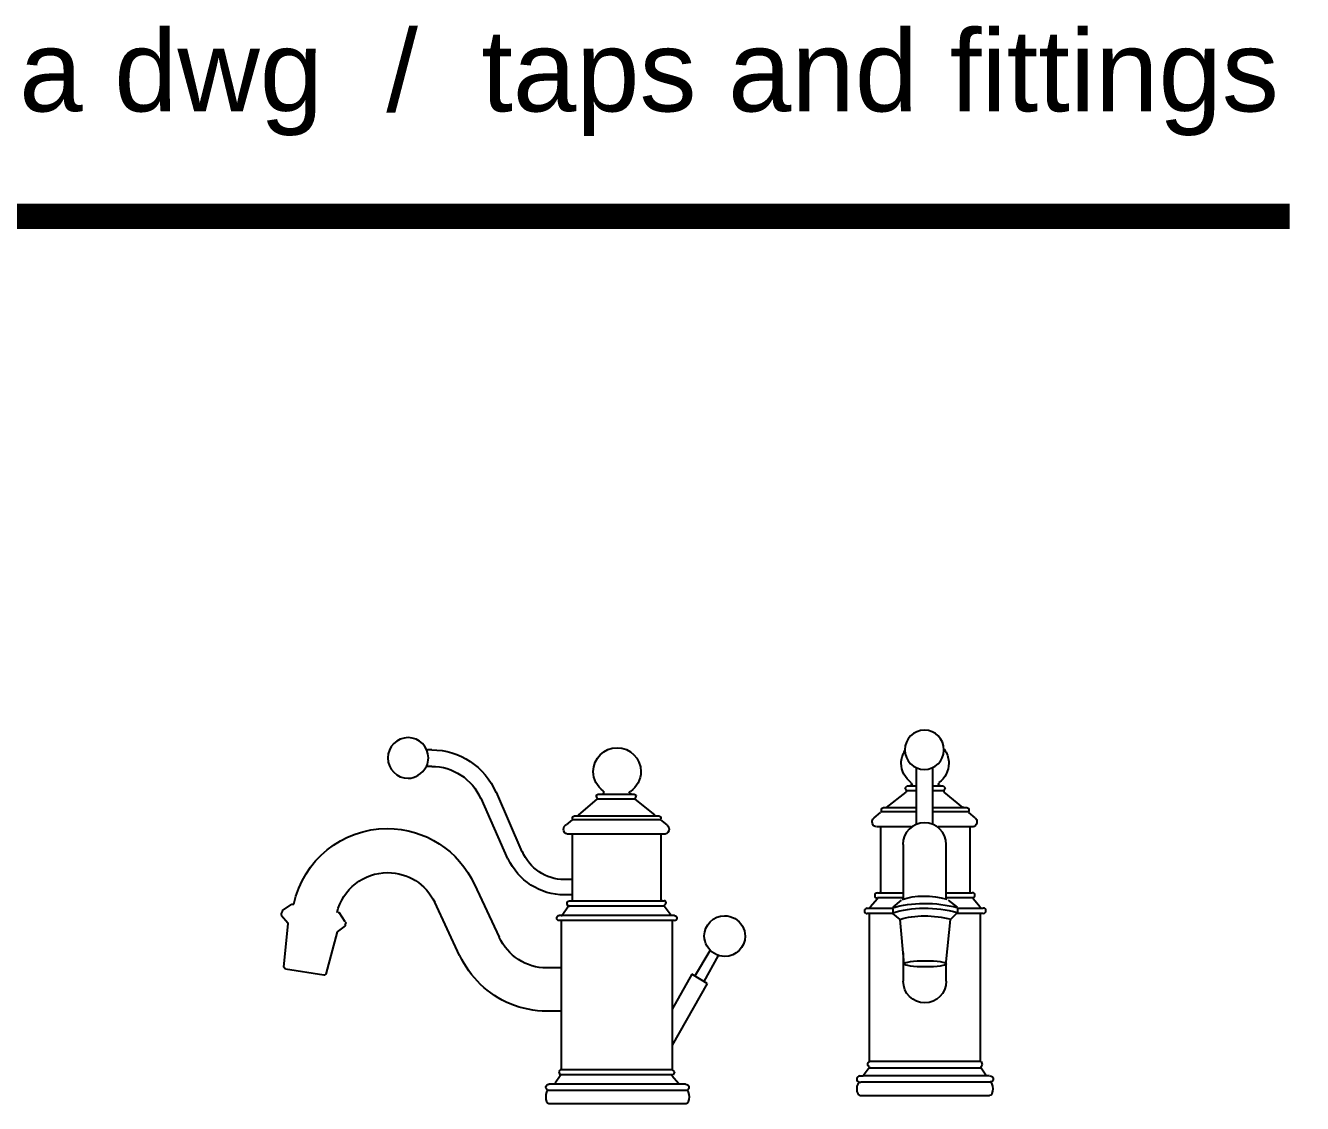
# Model space of a CAD drawing. Header units: millimetres. Extents: x 500 to 613, y 94 to 180.
# Drawn here: x 589.61 to 611.35, y 160.74 to 179.08 of the extents above; entities that cross this region are included whole.
import ezdxf

# ---------------------------------------------------------------- set-up
doc = ezdxf.new("R2010")
doc.units = ezdxf.units.MM
doc.layers.add('RUBINETTI', color=251, linetype='Continuous')
doc.layers.add('www.archweb.it - blocchi dwg', color=2, linetype='Continuous')
doc.styles.get("Standard").update_dxf_attribs({"font": 'arial.ttf'})

msp = doc.modelspace()

# ---------------------------------------------------------------- linework, layer by layer
at = {"layer": 'RUBINETTI', "ltscale": 4}
for p, q in [((596.526, 166.754), (596.456, 166.754)), ((596.526, 166.474), (596.456, 166.474)), ((604.779, 165.502), (604.779, 166.446)), ((605.059, 165.502), (605.059, 166.45)), ((604.586, 166.107), (604.621, 166.142)), ((604.604, 166.072), (604.586, 166.107)), ((604.604, 166.072), (604.604, 166.037)), ((604.621, 166.142), (604.779, 166.142)), ((604.709, 166.16), (604.674, 166.142)), ((604.691, 166.195), (604.709, 166.16)), ((605.059, 166.142), (605.234, 166.142)), ((605.146, 166.16), (605.164, 166.195)), ((605.181, 166.142), (605.146, 166.16)), ((605.234, 166.142), (605.269, 166.107)), ((605.269, 166.107), (605.251, 166.072)), ((605.251, 166.037), (605.251, 166.072)), ((597.821, 164.898), (597.366, 165.931)), ((598.066, 165.021), (597.629, 166.036)), ((599.029, 165.651), (599.344, 165.913)), ((599.327, 165.983), (599.361, 166.001)), ((599.344, 165.931), (599.327, 165.983)), ((599.344, 165.931), (599.361, 165.913)), ((599.361, 165.913), (599.344, 165.913)), ((599.361, 166.001), (599.974, 166.001)), ((599.992, 165.913), (599.361, 165.913)), ((599.449, 166.018), (599.432, 166.001)), ((599.449, 166.053), (599.449, 166.018)), ((599.887, 166.018), (599.904, 166.053)), ((599.922, 166.001), (599.887, 166.018)), ((599.974, 166.001), (600.009, 165.983)), ((600.009, 165.983), (599.992, 165.931)), ((599.992, 165.913), (599.992, 165.931)), ((600.324, 165.651), (599.992, 165.913)), ((604.271, 165.775), (604.604, 166.037)), ((604.779, 166.055), (604.604, 166.055)), ((605.251, 166.055), (605.059, 166.055)), ((605.566, 165.775), (605.251, 166.037)), ((599.029, 165.651), (599.011, 165.633)), ((600.324, 165.633), (600.324, 165.651)), ((604.061, 165.6), (604.166, 165.687)), ((604.184, 165.705), (604.166, 165.687)), ((604.184, 165.757), (604.219, 165.775)), ((604.184, 165.705), (604.184, 165.757)), ((604.184, 165.705), (604.779, 165.705)), ((604.184, 165.705), (604.184, 165.705)), ((604.219, 165.775), (604.779, 165.775)), ((604.271, 165.775), (604.271, 165.775)), ((605.059, 165.775), (605.636, 165.775)), ((605.059, 165.705), (605.671, 165.705)), ((605.584, 165.775), (605.566, 165.775)), ((605.636, 165.775), (605.671, 165.757)), ((605.671, 165.757), (605.671, 165.705)), ((605.671, 165.687), (605.671, 165.705)), ((605.776, 165.6), (605.671, 165.687)), ((598.819, 165.476), (598.924, 165.563)), ((598.924, 165.616), (598.959, 165.633)), ((598.924, 165.581), (598.924, 165.616)), ((598.924, 165.581), (598.924, 165.563)), ((600.412, 165.563), (598.924, 165.563)), ((598.959, 165.633), (600.394, 165.633)), ((600.394, 165.633), (600.429, 165.616)), ((600.412, 165.563), (600.429, 165.581)), ((600.429, 165.563), (600.412, 165.563)), ((600.429, 165.616), (600.429, 165.581)), ((600.534, 165.476), (600.429, 165.563)), ((604.693, 165.442), (604.096, 165.442)), ((604.166, 165.442), (604.166, 164.34)), ((605.741, 165.442), (605.146, 165.442)), ((605.689, 165.442), (605.689, 164.34)), ((605.763, 165.452), (605.741, 165.442)), ((605.763, 165.452), (605.763, 165.452)), ((598.854, 165.318), (598.836, 165.318)), ((600.499, 165.318), (598.854, 165.318)), ((598.924, 164.18), (598.924, 165.318)), ((600.429, 165.318), (600.429, 164.198)), ((604.551, 165.145), (604.551, 164.217)), ((605.286, 164.217), (605.286, 165.145)), ((597.681, 163.568), (597.261, 164.461)), ((598.924, 164.548), (598.784, 164.548)), ((604.166, 164.322), (604.166, 164.34)), ((605.689, 164.34), (605.689, 164.322)), ((593.988, 164.023), (594.145, 164.128)), ((594.145, 164.128), (594.18, 164.128)), ((596.999, 163.253), (596.578, 164.163)), ((598.924, 164.286), (598.784, 164.286)), ((600.482, 164.18), (598.871, 164.18)), ((600.429, 164.198), (600.447, 164.198)), ((600.447, 164.198), (600.447, 164.18)), ((604.114, 164.217), (603.991, 164.077)), ((604.114, 164.322), (604.551, 164.322)), ((604.114, 164.217), (604.114, 164.234)), ((604.551, 164.234), (604.114, 164.234)), ((604.149, 164.322), (604.166, 164.322)), ((604.516, 164.199), (604.376, 164.077)), ((604.516, 164.199), (604.516, 164.199)), ((605.286, 164.322), (605.724, 164.322)), ((605.741, 164.234), (605.286, 164.234)), ((605.321, 164.199), (605.472, 164.077)), ((605.689, 164.322), (605.706, 164.322)), ((605.741, 164.234), (605.741, 164.217)), ((605.864, 164.077), (605.741, 164.217)), ((593.97, 163.97), (593.988, 164.005)), ((593.97, 163.97), (593.988, 164.005)), ((593.97, 163.935), (593.97, 163.97)), ((593.97, 163.935), (594.075, 163.813)), ((593.988, 164.005), (593.988, 164.023)), ((594.933, 163.988), (594.951, 163.988)), ((595.056, 163.83), (594.951, 163.988)), ((600.657, 163.935), (598.696, 163.935)), ((598.731, 163.935), (598.749, 163.935)), ((598.854, 164.093), (598.749, 163.935)), ((598.871, 164.093), (598.854, 164.11)), ((598.854, 164.093), (598.871, 164.093)), ((600.482, 164.093), (598.871, 164.093)), ((600.482, 164.11), (600.482, 164.093)), ((600.604, 163.935), (600.482, 164.093)), ((603.939, 164.059), (604.376, 164.059)), ((604.376, 163.972), (603.939, 163.972)), ((603.974, 164.059), (603.991, 164.059)), ((603.974, 163.972), (603.974, 161.451)), ((603.991, 164.059), (603.991, 164.077)), ((604.376, 164.059), (604.394, 164.077)), ((604.376, 164.042), (604.376, 164.059)), ((604.376, 164.042), (604.376, 163.989)), ((604.376, 163.972), (604.376, 163.989)), ((604.499, 163.867), (604.376, 163.972)), ((605.356, 163.867), (605.461, 163.972)), ((605.461, 164.077), (605.479, 164.059)), ((605.479, 163.972), (605.461, 163.972)), ((605.479, 164.059), (605.916, 164.059)), ((605.479, 164.059), (605.479, 164.042)), ((605.479, 164.042), (605.479, 163.989)), ((605.479, 163.989), (605.479, 163.972)), ((605.916, 163.972), (605.479, 163.972)), ((605.864, 164.077), (605.864, 164.059)), ((605.864, 163.972), (605.864, 161.451)), ((594.075, 163.795), (594.005, 163.06)), ((594.075, 163.813), (594.075, 163.795)), ((595.056, 163.76), (594.916, 163.655)), ((595.056, 163.83), (595.073, 163.813)), ((595.056, 163.778), (595.073, 163.813)), ((595.056, 163.778), (595.056, 163.76)), ((600.657, 163.848), (598.696, 163.848)), ((598.731, 163.848), (598.731, 161.31)), ((600.622, 163.848), (600.622, 161.31)), ((604.57, 163.113), (604.499, 163.867)), ((605.286, 163.146), (605.356, 163.867)), ((594.916, 163.655), (594.723, 162.938)), ((594.916, 163.655), (594.916, 163.655)), ((601.007, 162.903), (601.269, 163.34)), ((601.164, 162.815), (601.409, 163.253)), ((604.551, 163.303), (604.551, 162.817)), ((594.04, 163.025), (594.005, 163.06)), ((598.731, 163.043), (598.486, 163.043)), ((605.286, 162.817), (605.286, 163.146)), ((594.688, 162.92), (594.04, 163.025)), ((594.705, 162.92), (594.688, 162.92)), ((594.723, 162.938), (594.705, 162.92)), ((600.954, 162.938), (600.622, 162.343)), ((601.217, 162.78), (600.954, 162.938)), ((601.217, 162.78), (600.622, 161.73)), ((598.731, 162.308), (598.486, 162.308)), ((598.696, 161.275), (598.714, 161.31)), ((598.731, 161.31), (598.714, 161.31)), ((600.622, 161.31), (598.731, 161.31)), ((600.622, 161.31), (600.622, 161.31)), ((600.622, 161.31), (600.657, 161.275)), ((603.974, 161.346), (603.869, 161.206)), ((605.864, 161.451), (603.974, 161.451)), ((603.974, 161.364), (603.974, 161.346)), ((603.974, 161.364), (603.974, 161.346)), ((603.974, 161.346), (605.881, 161.346)), ((605.881, 161.451), (605.864, 161.451)), ((605.881, 161.451), (605.899, 161.399)), ((605.899, 161.399), (605.881, 161.364)), ((605.881, 161.346), (605.881, 161.364)), ((605.881, 161.346), (605.969, 161.206)), ((598.714, 161.205), (598.626, 161.082)), ((598.714, 161.222), (598.696, 161.275)), ((600.622, 161.222), (598.714, 161.222)), ((598.714, 161.222), (598.714, 161.205)), ((600.622, 161.205), (600.622, 161.222)), ((600.622, 161.222), (600.639, 161.222)), ((600.622, 161.205), (600.727, 161.082)), ((600.657, 161.275), (600.639, 161.222)), ((603.816, 161.206), (603.869, 161.206)), ((606.022, 161.101), (603.834, 161.101)), ((606.022, 161.206), (603.869, 161.206)), ((603.869, 161.206), (603.869, 161.206)), ((603.869, 161.206), (603.869, 161.206)), ((605.987, 161.206), (605.969, 161.206)), ((600.867, 160.96), (598.504, 160.96)), ((600.849, 161.065), (598.521, 161.065))]:
    msp.add_line(p, q, dxfattribs=at)
msp.add_ellipse((604.928, 163.113), major_axis=(0.358, 0), ratio=0.147767, dxfattribs=at)
for points, knots in [([(596.442, 166.48), (596.358, 166.335), (596.246, 166.271), (596.125, 166.271), (595.935, 166.271), (595.78, 166.426), (595.78, 166.616), (595.78, 166.807), (595.935, 166.962), (596.125, 166.962), (596.316, 166.962), (596.47, 166.807), (596.47, 166.616), (596.47, 166.569), (596.461, 166.523), (596.442, 166.48)], [0, 0, 0, 0, 1, 1, 1, 2, 2, 2, 3, 3, 3, 4, 4, 4, 5, 5, 5, 5]), ([(605.247, 166.746), (605.242, 166.566), (605.095, 166.422), (604.914, 166.422), (604.731, 166.422), (604.582, 166.571), (604.582, 166.755), (604.582, 166.939), (604.731, 167.088), (604.914, 167.088), (605.098, 167.088), (605.247, 166.939), (605.247, 166.755), (605.247, 166.752), (605.247, 166.749), (605.247, 166.746)], [0, 0, 0, 0, 1, 1, 1, 2, 2, 2, 3, 3, 3, 4, 4, 4, 5, 5, 5, 5]), ([(599.449, 166.053), (599.341, 166.129), (599.277, 166.253), (599.277, 166.385), (599.277, 166.609), (599.458, 166.79), (599.682, 166.79), (599.906, 166.79), (600.087, 166.609), (600.087, 166.385), (600.087, 166.25), (600.02, 166.124), (599.908, 166.048)], [0, 0, 0, 0, 1, 1, 1, 2, 2, 2, 3, 3, 3, 4, 4, 4, 4]), ([(604.691, 166.195), (604.584, 166.271), (604.519, 166.394), (604.519, 166.526), (604.519, 166.602), (604.541, 166.676), (604.581, 166.741)], [0, 0, 0, 0, 1, 1, 1, 2, 2, 2, 2]), ([(605.269, 166.738), (605.308, 166.674), (605.328, 166.601), (605.328, 166.527), (605.328, 166.397), (605.266, 166.275), (605.161, 166.199)], [1, 1, 1, 1, 2, 2, 2, 3, 3, 3, 3]), ([(598.836, 165.318), (598.798, 165.33), (598.772, 165.365), (598.772, 165.404), (598.772, 165.436), (598.789, 165.465), (598.816, 165.481)], [0, 0, 0, 0, 1, 1, 1, 2, 2, 2, 2]), ([(600.534, 165.476), (600.555, 165.459), (600.567, 165.433), (600.567, 165.406), (600.567, 165.365), (600.539, 165.329), (600.499, 165.319)], [0, 0, 0, 0, 1, 1, 1, 2, 2, 2, 2]), ([(604.089, 165.443), (604.051, 165.454), (604.025, 165.489), (604.025, 165.529), (604.025, 165.551), (604.033, 165.572), (604.048, 165.588)], [0, 0, 0, 0, 1, 1, 1, 2, 2, 2, 2]), ([(605.286, 165.145), (605.286, 165.349), (605.121, 165.515), (604.917, 165.515), (604.712, 165.515), (604.547, 165.349), (604.547, 165.145)], [0, 0, 0, 0, 1, 1, 1, 2, 2, 2, 2]), ([(605.776, 165.6), (605.797, 165.583), (605.809, 165.557), (605.809, 165.53), (605.809, 165.498), (605.792, 165.468), (605.763, 165.452)], [0, 0, 0, 0, 1, 1, 1, 2, 2, 2, 2]), ([(594.18, 164.128), (594.34, 164.879), (595.003, 165.416), (595.771, 165.416), (596.411, 165.416), (596.992, 165.041), (597.255, 164.458)], [0, 0, 0, 0, 1, 1, 1, 2, 2, 2, 2]), ([(594.916, 163.988), (595.012, 164.386), (595.368, 164.666), (595.778, 164.666), (596.119, 164.666), (596.43, 164.47), (596.577, 164.162)], [0, 0, 0, 0, 1, 1, 1, 2, 2, 2, 2]), ([(598.871, 164.18), (598.846, 164.18), (598.826, 164.16), (598.826, 164.135), (598.826, 164.12), (598.833, 164.106), (598.845, 164.098)], [0, 0, 0, 0, 1, 1, 1, 2, 2, 2, 2]), ([(600.482, 164.11), (600.501, 164.116), (600.515, 164.134), (600.515, 164.154), (600.515, 164.172), (600.505, 164.188), (600.489, 164.195)], [0, 0, 0, 0, 1, 1, 1, 2, 2, 2, 2]), ([(604.114, 164.322), (604.088, 164.322), (604.068, 164.302), (604.068, 164.276), (604.068, 164.251), (604.088, 164.231), (604.114, 164.231)], [0, 0, 0, 0, 1, 1, 1, 2, 2, 2, 2]), ([(605.741, 164.234), (605.761, 164.24), (605.775, 164.258), (605.775, 164.278), (605.775, 164.303), (605.754, 164.324), (605.729, 164.324), (605.727, 164.324), (605.726, 164.324), (605.724, 164.323)], [0, 0, 0, 0, 1, 1, 1, 2, 2, 2, 3, 3, 3, 3]), ([(598.696, 163.848), (598.673, 163.85), (598.655, 163.869), (598.655, 163.893), (598.655, 163.917), (598.673, 163.936), (598.696, 163.938)], [0, 0, 0, 0, 1, 1, 1, 2, 2, 2, 2]), ([(600.657, 163.935), (600.682, 163.935), (600.702, 163.915), (600.702, 163.89), (600.702, 163.865), (600.682, 163.845), (600.657, 163.844)], [0, 0, 0, 0, 1, 1, 1, 2, 2, 2, 2]), ([(601.339, 163.288), (601.233, 163.35), (601.167, 163.463), (601.167, 163.587), (601.167, 163.777), (601.322, 163.932), (601.512, 163.932), (601.575, 163.932), (601.636, 163.915), (601.69, 163.883)], [0, 0, 0, 0, 1, 1, 1, 2, 2, 2, 3, 3, 3, 3]), ([(603.939, 164.059), (603.913, 164.059), (603.893, 164.039), (603.893, 164.014), (603.893, 163.989), (603.913, 163.968), (603.939, 163.968)], [0, 0, 0, 0, 1, 1, 1, 2, 2, 2, 2]), ([(605.916, 163.972), (605.942, 163.972), (605.962, 163.992), (605.962, 164.017), (605.962, 164.042), (605.942, 164.063), (605.916, 164.063)], [0, 0, 0, 0, 1, 1, 1, 2, 2, 2, 2]), ([(601.69, 163.883), (601.796, 163.821), (601.862, 163.707), (601.862, 163.584), (601.862, 163.393), (601.707, 163.239), (601.517, 163.239), (601.454, 163.239), (601.393, 163.256), (601.339, 163.288)], [0, 0, 0, 0, 1, 1, 1, 2, 2, 2, 3, 3, 3, 3]), ([(605.286, 162.817), (605.286, 162.613), (605.122, 162.447), (604.92, 162.447), (604.718, 162.447), (604.554, 162.613), (604.554, 162.817)], [0, 0, 0, 0, 1, 1, 1, 2, 2, 2, 2]), ([(603.974, 161.364), (603.958, 161.371), (603.948, 161.387), (603.948, 161.404), (603.948, 161.423), (603.959, 161.439), (603.976, 161.446)], [0, 0, 0, 0, 1, 1, 1, 2, 2, 2, 2]), ([(603.816, 161.206), (603.786, 161.206), (603.762, 161.182), (603.762, 161.152), (603.762, 161.122), (603.78, 161.102), (603.81, 161.102), (603.816, 161.102), (603.828, 161.099), (603.834, 161.101)], [0, 0, 0, 0, 1, 1, 1, 2, 2, 2, 3, 3, 3, 3]), ([(603.816, 161.097), (603.786, 161.097), (603.762, 161.047), (603.762, 160.986), (603.762, 160.924), (603.786, 160.874), (603.816, 160.874)], [0, 0, 0, 0, 1, 1, 1, 2, 2, 2, 2]), ([(606.028, 160.876), (606.058, 160.876), (606.082, 160.926), (606.082, 160.988), (606.082, 161.049), (606.058, 161.099), (606.028, 161.099), (606.026, 161.099), (606.024, 161.099), (606.022, 161.098)], [0, 0, 0, 0, 1, 1, 1, 2, 2, 2, 3, 3, 3, 3]), ([(598.521, 160.96), (598.492, 160.96), (598.467, 160.91), (598.467, 160.849), (598.467, 160.787), (598.492, 160.737), (598.521, 160.737)], [0, 0, 0, 0, 1, 1, 1, 2, 2, 2, 2]), ([(598.521, 160.96), (598.493, 160.963), (598.472, 160.986), (598.472, 161.013), (598.472, 161.04), (598.493, 161.063), (598.521, 161.067)], [0, 0, 0, 0, 1, 1, 1, 2, 2, 2, 2]), ([(600.849, 161.065), (600.881, 161.065), (600.906, 161.041), (600.906, 161.011), (600.906, 160.981), (600.881, 160.956), (600.849, 160.956), (600.843, 160.956), (600.837, 160.957), (600.832, 160.959)], [0, 0, 0, 0, 1, 1, 1, 2, 2, 2, 3, 3, 3, 3]), ([(600.859, 160.737), (600.889, 160.737), (600.913, 160.787), (600.913, 160.849), (600.913, 160.91), (600.889, 160.96), (600.859, 160.96)], [3, 3, 3, 3, 4, 4, 4, 5, 5, 5, 5])]:
    msp.add_open_spline(points, degree=3, knots=knots, dxfattribs=at)
for points in [[(596.526, 166.754), (597.002, 166.754), (597.431, 166.469), (597.618, 166.031)], [(605.25, 166.766), (605.25, 166.766), (605.269, 166.738), (605.269, 166.738)], [(596.526, 166.474), (596.887, 166.474), (597.215, 166.259), (597.359, 165.928)], [(604.048, 165.588), (604.048, 165.588), (604.057, 165.597), (604.057, 165.597)], [(598.784, 164.548), (598.472, 164.548), (598.192, 164.736), (598.072, 165.023)], [(598.784, 164.286), (598.372, 164.286), (597.999, 164.527), (597.829, 164.902)], [(604.377, 164.065), (604.674, 164.166), (605.122, 164.166), (605.474, 164.071)], [(604.533, 164.207), (604.739, 164.285), (605.051, 164.285), (605.294, 164.211)], [(604.377, 163.983), (604.674, 164.084), (605.122, 164.084), (605.474, 163.989)], [(604.501, 163.869), (604.735, 163.948), (605.087, 163.948), (605.364, 163.874)], [(598.486, 163.043), (598.137, 163.043), (597.82, 163.248), (597.677, 163.566)], [(597.864, 162.431), (597.484, 162.589), (597.178, 162.884), (597.007, 163.257)], [(598.486, 162.308), (598.273, 162.308), (598.061, 162.35), (597.864, 162.431)], [(606.025, 161.207), (606.106, 161.206), (606.105, 161.103), (606.034, 161.103)], [(603.816, 160.874), (603.816, 160.874), (606.024, 160.874), (606.024, 160.874)], [(598.521, 160.737), (598.521, 160.737), (600.859, 160.737), (600.859, 160.737)]]:
    msp.add_open_spline(points, degree=3, dxfattribs=at)
at = {"layer": 'www.archweb.it - blocchi dwg', "color": 7, "ltscale": 0.02, "true_color": 0xffffff, "const_width": 0.432}
msp.add_lwpolyline([(500.464, 175.832), (611.134, 175.832)], dxfattribs=at)

# ---------------------------------------------------------------- texts
at = {"layer": 'www.archweb.it - blocchi dwg', "color": 2}
msp.add_text('Rubinetteria dwg  /  taps and fittings', height=1.38768, dxfattribs=at).set_placement((580.131, 177.619))

doc.saveas('drawing.dxf')
